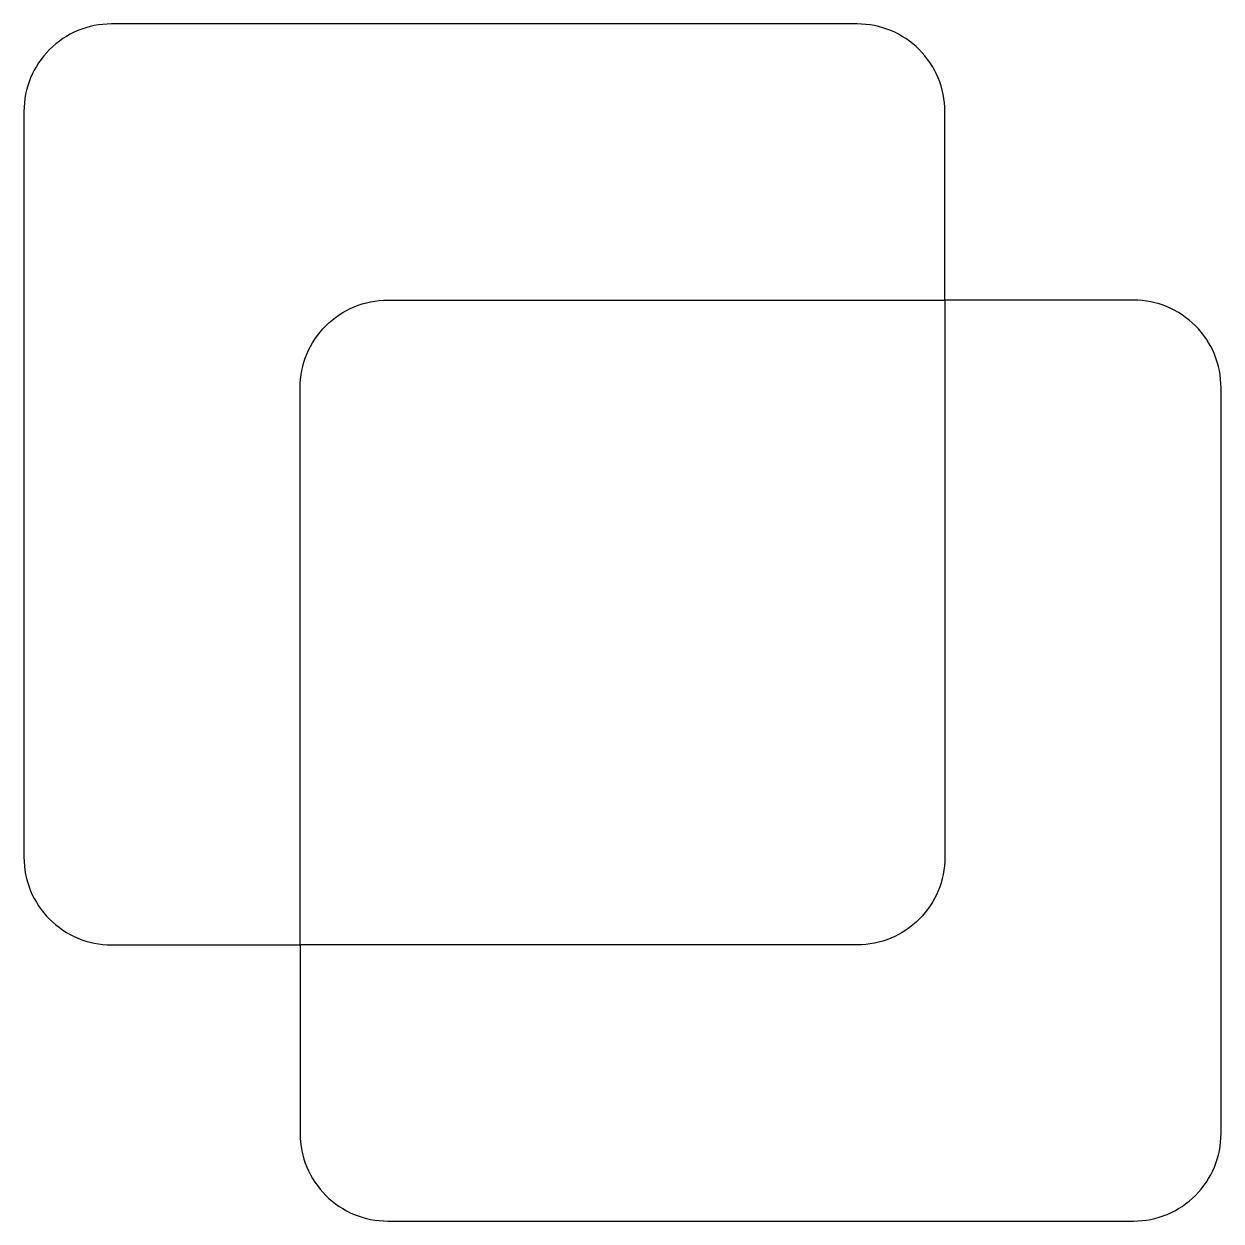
# Model space of a CAD drawing. Header units: millimetres. Extents: x -6.5 to 6.5, y -6.5 to 6.5.
import ezdxf

# ---------------------------------------------------------------- set-up
doc = ezdxf.new("R2010")
doc.units = ezdxf.units.MM

msp = doc.modelspace()

# ---------------------------------------------------------------- linework, layer by layer
at = {"layer": 'SILKSCREEN', "color": 7}
for points in [[(-5.55, -3.5), (-3.5, -3.5), (-3.5, 2.55, -0.414214), (-2.55, 3.5), (3.5, 3.5), (3.5, 5.55, 0.414214), (2.55, 6.5), (-5.55, 6.5, 0.414214), (-6.5, 5.55), (-6.5, -2.55, 0.414214)], [(5.55, 3.5), (3.5, 3.5), (3.5, -2.55, -0.414214), (2.55, -3.5), (-3.5, -3.5), (-3.5, -5.55, 0.414214), (-2.55, -6.5), (5.55, -6.5, 0.414214), (6.5, -5.55), (6.5, 2.55, 0.414214)]]:
    msp.add_lwpolyline(points, format="xyb", close=True, dxfattribs=at)

doc.saveas('drawing.dxf')
